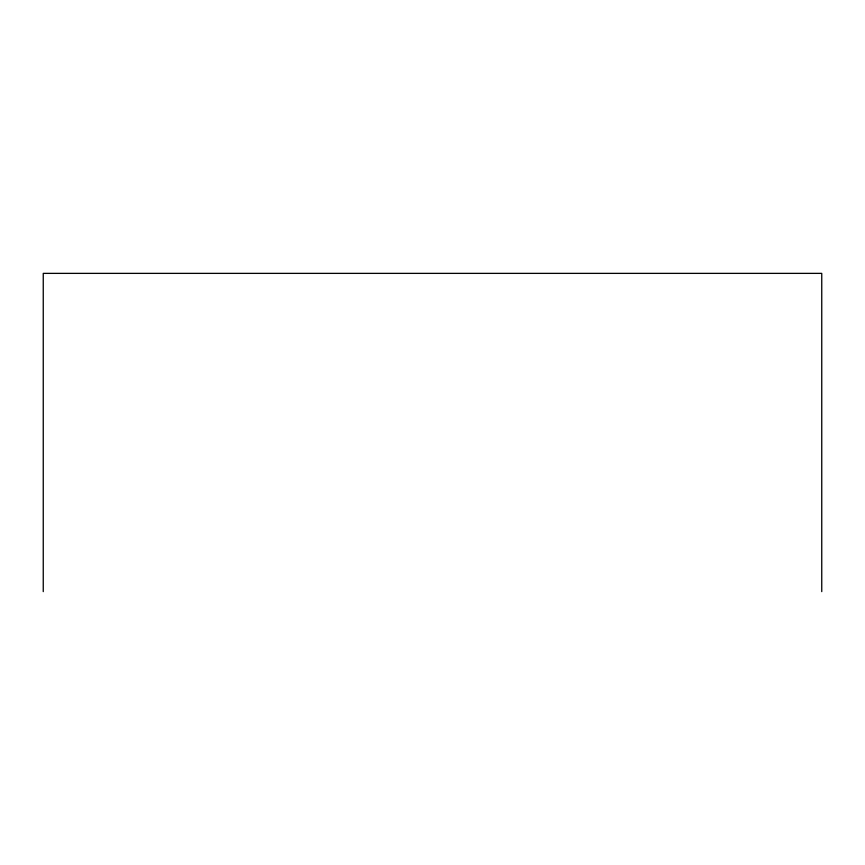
<?xml version="1.0" encoding="UTF-8"?>
<svg xmlns="http://www.w3.org/2000/svg" width="865" height="865" viewBox="0 0 865 865"><rect width="100%" height="100%" fill="white"/><g stroke="black" fill="none" stroke-linecap="round" stroke-linejoin="round"><path stroke-width="1.3" d="M821.75 591.628L821.75 273.372L43.25 273.372L43.25 591.628"/></g></svg>
